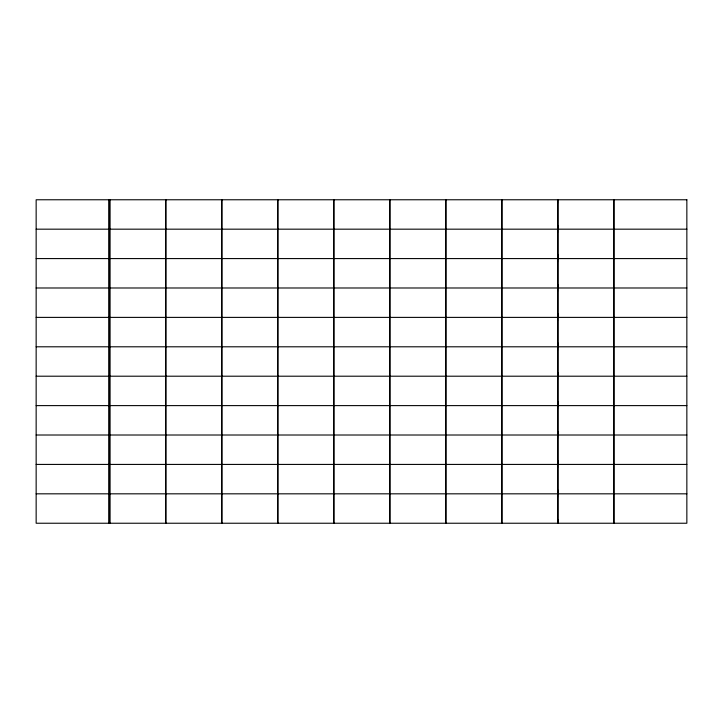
<?xml version="1.0" encoding="UTF-8"?>
<svg xmlns="http://www.w3.org/2000/svg" width="723" height="723" viewBox="0 0 723 723"><rect width="100%" height="100%" fill="white"/><g stroke="black" fill="none" stroke-linecap="round" stroke-linejoin="round"><path stroke-width="1.08" d="M36.15 229.173L109.236 229.173M109.887 229.173L165.675 229.173M165.901 229.173L221.69 229.173M221.916 229.173L277.695 229.173M277.921 229.173L333.71 229.173M333.936 229.173L389.724 229.173M389.95 229.173L445.73 229.173M445.955 229.173L501.744 229.173M501.97 229.173L557.758 229.173M557.984 229.173L613.764 229.173M613.99 229.173L686.85 229.173M36.15 258.581L109.236 258.581M109.887 258.581L165.675 258.581M165.901 258.581L221.69 258.581M221.916 258.581L277.695 258.581M277.921 258.581L333.71 258.581M333.936 258.581L389.724 258.581M389.95 258.581L445.73 258.581M445.955 258.581L501.744 258.581M501.97 258.581L557.758 258.581M557.984 258.581L613.764 258.581M613.99 258.581L686.85 258.581M36.15 287.989L109.236 287.989M109.887 287.989L165.675 287.989M165.901 287.989L221.69 287.989M221.916 287.989L277.695 287.989M277.921 287.989L333.71 287.989M333.936 287.989L389.724 287.989M389.95 287.989L445.73 287.989M445.955 287.989L501.744 287.989M501.97 287.989L557.758 287.989M557.984 287.989L613.764 287.989M613.99 287.989L686.85 287.989M36.15 317.388L109.236 317.388M109.887 317.388L165.675 317.388M165.901 317.388L221.69 317.388M221.916 317.388L277.695 317.388M277.921 317.388L333.71 317.388M333.936 317.388L389.724 317.388M389.95 317.388L445.73 317.388M445.955 317.388L501.744 317.388M501.97 317.388L557.758 317.388M557.984 317.388L613.764 317.388M613.99 317.388L686.85 317.388M36.15 346.796L109.236 346.796M109.887 346.796L165.675 346.796M165.901 346.796L221.69 346.796M221.916 346.796L277.695 346.796M277.921 346.796L333.71 346.796M333.936 346.796L389.724 346.796M389.95 346.796L445.73 346.796M445.955 346.796L501.744 346.796M501.97 346.796L557.758 346.796M557.984 346.796L613.764 346.796M613.99 346.796L686.85 346.796M36.15 376.204L109.236 376.204M109.887 376.204L165.675 376.204M165.901 376.204L221.69 376.204M221.916 376.204L277.695 376.204M277.921 376.204L333.71 376.204M333.936 376.204L389.724 376.204M389.95 376.204L445.73 376.204M445.955 376.204L501.744 376.204M501.97 376.204L557.758 376.204M557.984 376.204L613.764 376.204M613.99 376.204L686.85 376.204M36.15 405.612L109.236 405.612M109.887 405.612L165.675 405.612M165.901 405.612L221.69 405.612M221.916 405.612L277.695 405.612M277.921 405.612L333.71 405.612M333.936 405.612L389.724 405.612M389.95 405.612L445.73 405.612M445.955 405.612L501.744 405.612M501.97 405.612L557.758 405.612M557.984 405.612L613.764 405.612M613.99 405.612L686.85 405.612M36.15 435.011L109.236 435.011M109.887 435.011L165.675 435.011M165.901 435.011L221.69 435.011M221.916 435.011L277.695 435.011M277.921 435.011L333.71 435.011M333.936 435.011L389.724 435.011M389.95 435.011L445.73 435.011M445.955 435.011L501.744 435.011M501.97 435.011L557.758 435.011M557.984 435.011L613.764 435.011M613.99 435.011L686.85 435.011M36.15 464.419L109.236 464.419M109.887 464.419L165.675 464.419M165.901 464.419L221.69 464.419M221.916 464.419L277.695 464.419M277.921 464.419L333.71 464.419M333.936 464.419L389.724 464.419M389.95 464.419L445.73 464.419M445.955 464.419L501.744 464.419M501.97 464.419L557.758 464.419M557.984 464.419L613.764 464.419M613.99 464.419L686.85 464.419M36.15 493.827L109.236 493.827M109.887 493.827L165.675 493.827M165.901 493.827L221.69 493.827M221.916 493.827L277.695 493.827M277.921 493.827L333.71 493.827M333.936 493.827L389.724 493.827M389.95 493.827L445.73 493.827M445.955 493.827L501.744 493.827M501.97 493.827L557.758 493.827M557.984 493.827L613.764 493.827M613.99 493.827L686.85 493.827M613.99 199.765L613.99 523.235M613.764 199.765L613.764 523.235M558.409 225.675L558.409 229.173M558.409 255.074L558.409 258.581M558.409 284.482L558.409 287.989M558.409 313.89L558.409 317.388M558.409 343.298L558.409 346.796M558.409 372.707L558.409 376.204M558.409 402.105L558.409 405.612M558.409 431.514L558.409 435.011M558.409 460.922L558.409 464.419M558.409 490.33L558.409 493.827M558.409 519.729L558.409 523.235M557.984 199.765L557.984 523.235M557.758 199.765L557.758 523.235M557.532 199.765L557.532 203.271M557.532 229.173L557.532 232.67M557.532 258.581L557.532 262.078M557.532 287.989L557.532 291.486M557.532 317.388L557.532 320.895M557.532 346.796L557.532 350.294M557.532 376.204L557.532 379.702M557.532 405.612L557.532 409.11M557.532 435.011L557.532 438.518M557.532 464.419L557.532 467.926M557.532 493.827L557.532 497.325M501.97 199.765L501.97 523.235M501.744 199.765L501.744 523.235M445.955 199.765L445.955 523.235M445.73 199.765L445.73 523.235M389.95 199.765L389.95 523.235M389.724 199.765L389.724 523.235M333.936 199.765L333.936 523.235M333.71 199.765L333.71 523.235M277.921 199.765L277.921 523.235M277.695 199.765L277.695 523.235M221.916 199.765L221.916 523.235M221.69 199.765L221.69 523.235M165.901 199.765L165.901 523.235M165.675 199.765L165.675 523.235M109.887 199.765L109.887 523.235M109.661 199.765L109.661 523.235M109.236 199.765L109.236 523.235M109.01 199.765L109.01 523.235M686.85 199.765L36.15 199.765L36.15 523.235L686.85 523.235L686.85 199.765"/></g></svg>
